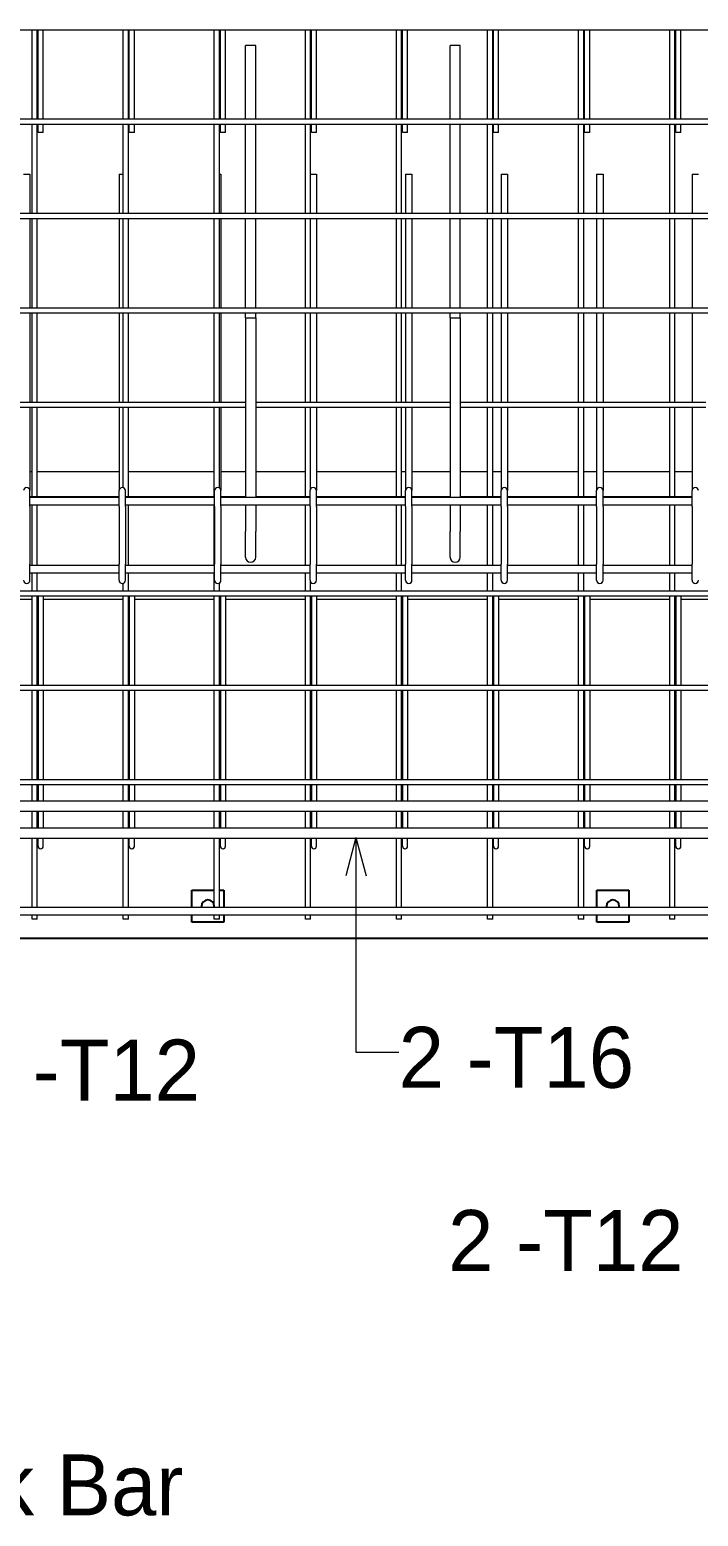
# Model space of a CAD drawing. Header units: millimetres. Extents: x -31655 to -5862, y 2843 to 78926.
# Drawn here: x -29046 to -28000, y 2946 to 5270 of the extents above; entities that cross this region are included whole.
import ezdxf

# ---------------------------------------------------------------- set-up
doc = ezdxf.new("R2010")
doc.units = ezdxf.units.MM
for name, color, linetype, lineweight in [('A-WALL', 113, 'Continuous', 25), ('S-BEAM', 12, 'Continuous', 18), ('S-RBAR', 171, 'Continuous', 18), ('S-RBAR-IDEN', 171, 'Continuous', 9)]:
    doc.layers.add(name, color=color, linetype=linetype, lineweight=lineweight)
doc.styles.add('Nirmala UI', font='Nirmala.ttf', dxfattribs={"height": 95.25})

# ---------------------------------------------------------------- blocks, each defined once
blk = doc.blocks.new('M_Rectangular Corbel - M_Rectangular Corbel-5472199-Elevation Front')
at = {"layer": 'S-BEAM'}
for p, q in [((-29045.4, 4579.7), (-29042, 4579.7)), ((-29034, 4579.7), (-28906, 4579.7)), ((-28891.5, 4579.7), (-28757.1, 4579.7)), ((-28746.6, 4579.7), (-28708.2, 4579.7)), ((-28692.2, 4579.7), (-28614.6, 4579.7)), ((-28597.3, 4579.7), (-28472.1, 4579.7)), ((-28464.1, 4579.7), (-28457.9, 4579.7)), ((-28447.9, 4579.7), (-28388.4, 4579.7)), ((-28372.4, 4579.7), (-28329.6, 4579.7)), ((-28321.6, 4579.7), (-28308.5, 4579.7)), ((-28298.5, 4579.7), (-28187.2, 4579.7)), ((-28179.2, 4579.7), (-28159.1, 4579.7)), ((-28149.1, 4579.7), (-28044.7, 4579.7)), ((-28036.7, 4579.7), (-28009.8, 4579.7)), ((-29042, 4379.7), (-29167, 4379.7)), ((-29032.6, 4379.7), (-29034, 4379.7)), ((-28899.5, 4379.7), (-29024.6, 4379.7)), ((-28890.1, 4379.7), (-28891.5, 4379.7)), ((-28757.1, 4379.7), (-28882.1, 4379.7)), ((-28747.6, 4379.7), (-28749.1, 4379.7)), ((-28614.6, 4379.7), (-28739.6, 4379.7)), ((-28605.2, 4379.7), (-28606.6, 4379.7)), ((-28472.1, 4379.7), (-28597.2, 4379.7)), ((-28462.7, 4379.7), (-28464.1, 4379.7)), ((-28329.6, 4379.7), (-28454.7, 4379.7)), ((-28320.3, 4379.7), (-28321.6, 4379.7)), ((-28187.2, 4379.7), (-28312.3, 4379.7)), ((-28177.8, 4379.7), (-28179.2, 4379.7)), ((-28044.7, 4379.7), (-28169.8, 4379.7)), ((-28035.3, 4379.7), (-28036.7, 4379.7)), ((-27902.2, 4379.7), (-28027.3, 4379.7))]:
    blk.add_line(p, q, dxfattribs=at)

msp = doc.modelspace()

# ---------------------------------------------------------------- linework, layer by layer
at = {"layer": 'A-WALL'}
for p, q in [((-28792.1, 3924.8), (-28757.1, 3924.8)), ((-28792.1, 3898.5), (-28792.1, 3924.8)), ((-28749.1, 3924.8), (-28742.1, 3924.8)), ((-28742.1, 3924.8), (-28742.1, 3898.5)), ((-28158.7, 3924.8), (-28108.7, 3924.8)), ((-28158.7, 3898.5), (-28158.7, 3924.8)), ((-28108.7, 3924.8), (-28108.7, 3898.5)), ((-28792.1, 3874.8), (-28792.1, 3886.5)), ((-28742.1, 3886.5), (-28742.1, 3874.8)), ((-28158.7, 3874.8), (-28158.7, 3886.5)), ((-28108.7, 3886.5), (-28108.7, 3874.8)), ((-28742.1, 3874.8), (-28792.1, 3874.8)), ((-28108.7, 3874.8), (-28158.7, 3874.8)), ((-29650.4, 3849.8), (-27250.4, 3849.8))]:
    msp.add_line(p, q, dxfattribs=at)
for centre, start, end in [((-28767.1, 3899.8), 0, 180), ((-28133.7, 3899.8), 0, 180), ((-28767.1, 3899.8), 180, 187.2444), ((-28767.1, 3899.8), 352.7556, 0), ((-28133.7, 3899.8), 180, 187.2444), ((-28133.7, 3899.8), 352.7556, 0)]:
    msp.add_arc(centre, 10, start, end, dxfattribs=at)
at = {"layer": 'S-RBAR'}
for p, q in [((-30096.1, 5270.4), (-26804.7, 5270.4)), ((-29042, 5130.9), (-29042, 5270.4)), ((-29034, 5130.9), (-29034, 5270.4)), ((-29032.6, 5130.9), (-29032.6, 5270.4)), ((-29024.6, 5130.9), (-29024.6, 5270.4)), ((-28899.5, 5130.9), (-28899.5, 5270.4)), ((-28891.5, 5130.9), (-28891.5, 5270.4)), ((-28890.1, 5130.9), (-28890.1, 5270.4)), ((-28882.1, 5130.9), (-28882.1, 5270.4)), ((-28757.1, 5130.9), (-28757.1, 5270.4)), ((-28749.1, 5130.9), (-28749.1, 5270.4)), ((-28747.6, 5130.9), (-28747.6, 5270.4)), ((-28739.6, 5130.9), (-28739.6, 5270.4)), ((-28614.6, 5130.9), (-28614.6, 5270.4)), ((-28606.6, 5130.9), (-28606.6, 5270.4)), ((-28605.2, 5130.9), (-28605.2, 5270.4)), ((-28597.2, 5130.9), (-28597.2, 5270.4)), ((-28472.1, 5130.9), (-28472.1, 5270.4)), ((-28464.1, 5130.9), (-28464.1, 5270.4)), ((-28462.7, 5130.9), (-28462.7, 5270.4)), ((-28454.7, 5130.9), (-28454.7, 5270.4)), ((-28329.6, 5130.9), (-28329.6, 5270.4)), ((-28321.6, 5130.9), (-28321.6, 5270.4)), ((-28320.3, 5130.9), (-28320.3, 5270.4)), ((-28312.3, 5130.9), (-28312.3, 5270.4)), ((-28187.2, 5130.9), (-28187.2, 5270.4)), ((-28179.2, 5130.9), (-28179.2, 5270.4)), ((-28177.8, 5130.9), (-28177.8, 5270.4)), ((-28169.8, 5130.9), (-28169.8, 5270.4)), ((-28044.7, 5130.9), (-28044.7, 5270.4)), ((-28036.7, 5130.9), (-28036.7, 5270.4)), ((-28035.3, 5130.9), (-28035.3, 5270.4)), ((-28027.3, 5130.9), (-28027.3, 5270.4)), ((-28692.2, 5245.7), (-28708.2, 5245.7)), ((-28708.2, 5130.9), (-28708.2, 5245.7)), ((-28692.2, 5130.9), (-28692.2, 5245.7)), ((-28372.4, 5245.7), (-28388.4, 5245.7)), ((-28388.4, 5130.9), (-28388.4, 5245.7)), ((-28372.4, 5130.9), (-28372.4, 5245.7)), ((-30396.4, 5130.9), (-26504.4, 5130.9)), ((-30396.4, 5122.9), (-26504.4, 5122.9)), ((-29042, 4983.3), (-29042, 5122.9)), ((-29034, 4983.3), (-29034, 5122.9)), ((-29032.6, 5109.7), (-29032.6, 5122.9)), ((-29024.6, 5109.7), (-29024.6, 5122.9)), ((-28899.5, 4983.3), (-28899.5, 5122.9)), ((-28891.5, 4983.3), (-28891.5, 5122.9)), ((-28890.1, 5109.7), (-28890.1, 5122.9)), ((-28882.1, 5109.7), (-28882.1, 5122.9)), ((-28757.1, 4983.3), (-28757.1, 5122.9)), ((-28749.1, 4983.3), (-28749.1, 5122.9)), ((-28747.6, 5109.7), (-28747.6, 5122.9)), ((-28739.6, 5109.7), (-28739.6, 5122.9)), ((-28708.2, 4983.3), (-28708.2, 5122.9)), ((-28692.2, 4983.3), (-28692.2, 5122.9)), ((-28614.6, 4983.3), (-28614.6, 5122.9)), ((-28606.6, 4983.3), (-28606.6, 5122.9)), ((-28605.2, 5109.7), (-28605.2, 5122.9)), ((-28597.2, 5109.7), (-28597.2, 5122.9)), ((-28472.1, 4983.3), (-28472.1, 5122.9)), ((-28464.1, 4983.3), (-28464.1, 5122.9)), ((-28462.7, 5109.7), (-28462.7, 5122.9)), ((-28454.7, 5109.7), (-28454.7, 5122.9)), ((-28388.4, 4983.3), (-28388.4, 5122.9)), ((-28372.4, 4983.3), (-28372.4, 5122.9)), ((-28329.6, 4983.3), (-28329.6, 5122.9)), ((-28321.6, 4983.3), (-28321.6, 5122.9)), ((-28320.3, 5109.7), (-28320.3, 5122.9)), ((-28312.3, 5109.7), (-28312.3, 5122.9)), ((-28187.2, 4983.3), (-28187.2, 5122.9)), ((-28179.2, 4983.3), (-28179.2, 5122.9)), ((-28177.8, 5109.7), (-28177.8, 5122.9)), ((-28169.8, 5109.7), (-28169.8, 5122.9)), ((-28044.7, 4983.3), (-28044.7, 5122.9)), ((-28036.7, 4983.3), (-28036.7, 5122.9)), ((-28035.3, 5109.7), (-28035.3, 5122.9)), ((-28027.3, 5109.7), (-28027.3, 5122.9)), ((-29024.6, 5109.7), (-29032.6, 5109.7)), ((-28882.1, 5109.7), (-28890.1, 5109.7)), ((-28739.6, 5109.7), (-28747.6, 5109.7)), ((-28597.2, 5109.7), (-28605.2, 5109.7)), ((-28454.7, 5109.7), (-28462.7, 5109.7)), ((-28312.3, 5109.7), (-28320.3, 5109.7)), ((-28169.8, 5109.7), (-28177.8, 5109.7)), ((-28027.3, 5109.7), (-28035.3, 5109.7)), ((-29055.4, 5044.7), (-29045.4, 5044.7)), ((-29045.4, 5044.7), (-29045.4, 4983.3)), ((-28906, 5044.7), (-28906, 4983.3)), ((-28906, 5044.7), (-28899.5, 5044.7)), ((-28749.1, 5044.7), (-28746.6, 5044.7)), ((-28746.6, 5044.7), (-28746.6, 4983.3)), ((-28606.6, 5044.7), (-28597.3, 5044.7)), ((-28597.3, 5044.7), (-28597.3, 4983.3)), ((-28457.9, 5044.7), (-28457.9, 4983.3)), ((-28457.9, 5044.7), (-28447.9, 5044.7)), ((-28447.9, 5044.7), (-28447.9, 4983.3)), ((-28308.5, 5044.7), (-28308.5, 4983.3)), ((-28308.5, 5044.7), (-28298.5, 5044.7)), ((-28298.5, 5044.7), (-28298.5, 4983.3)), ((-28159.1, 5044.7), (-28159.1, 4983.3)), ((-28159.1, 5044.7), (-28149.1, 5044.7)), ((-28149.1, 5044.7), (-28149.1, 4983.3)), ((-28009.8, 5044.7), (-28009.8, 4983.3)), ((-28009.8, 5044.7), (-27999.8, 5044.7)), ((-30396.4, 4983.3), (-26504.4, 4983.3)), ((-30096.1, 4975.3), (-26804.7, 4975.3)), ((-29045.4, 4975.3), (-29045.4, 4835.8)), ((-29042, 4835.8), (-29042, 4975.3)), ((-29034, 4835.8), (-29034, 4975.3)), ((-28906, 4975.3), (-28906, 4835.8)), ((-28899.5, 4835.8), (-28899.5, 4975.3)), ((-28891.5, 4835.8), (-28891.5, 4975.3)), ((-28757.1, 4835.8), (-28757.1, 4975.3)), ((-28749.1, 4835.8), (-28749.1, 4975.3)), ((-28746.6, 4975.3), (-28746.6, 4835.8)), ((-28708.2, 4835.8), (-28708.2, 4975.3)), ((-28692.2, 4835.8), (-28692.2, 4975.3)), ((-28614.6, 4835.8), (-28614.6, 4975.3)), ((-28606.6, 4835.8), (-28606.6, 4975.3)), ((-28597.3, 4975.3), (-28597.3, 4835.8)), ((-28472.1, 4835.8), (-28472.1, 4975.3)), ((-28464.1, 4835.8), (-28464.1, 4975.3)), ((-28457.9, 4975.3), (-28457.9, 4835.8)), ((-28447.9, 4975.3), (-28447.9, 4835.8)), ((-28388.4, 4835.8), (-28388.4, 4975.3)), ((-28372.4, 4835.8), (-28372.4, 4975.3)), ((-28329.6, 4835.8), (-28329.6, 4975.3)), ((-28321.6, 4835.8), (-28321.6, 4975.3)), ((-28308.5, 4975.3), (-28308.5, 4835.8)), ((-28298.5, 4975.3), (-28298.5, 4835.8)), ((-28187.2, 4835.8), (-28187.2, 4975.3)), ((-28179.2, 4835.8), (-28179.2, 4975.3)), ((-28159.1, 4975.3), (-28159.1, 4835.8)), ((-28149.1, 4975.3), (-28149.1, 4835.8)), ((-28044.7, 4835.8), (-28044.7, 4975.3)), ((-28036.7, 4835.8), (-28036.7, 4975.3)), ((-28009.8, 4975.3), (-28009.8, 4835.8)), ((-30396.4, 4835.8), (-26504.4, 4835.8)), ((-30396.4, 4827.8), (-26504.4, 4827.8)), ((-29045.4, 4827.8), (-29045.4, 4688.3)), ((-29042, 4688.3), (-29042, 4827.8)), ((-29034, 4688.3), (-29034, 4827.8)), ((-28906, 4827.8), (-28906, 4688.3)), ((-28899.5, 4688.3), (-28899.5, 4827.8)), ((-28891.5, 4688.3), (-28891.5, 4827.8)), ((-28757.1, 4688.3), (-28757.1, 4827.8)), ((-28749.1, 4688.3), (-28749.1, 4827.8)), ((-28746.6, 4827.8), (-28746.6, 4688.3)), ((-28708.2, 4819.7), (-28708.2, 4827.8)), ((-28708.2, 4819.7), (-28708.2, 4539.6)), ((-28708.2, 4819.7), (-28692.2, 4819.7)), ((-28692.2, 4819.7), (-28692.2, 4827.8)), ((-28692.2, 4819.7), (-28692.2, 4539.6)), ((-28614.6, 4688.3), (-28614.6, 4827.8)), ((-28606.6, 4688.3), (-28606.6, 4827.8)), ((-28597.3, 4827.8), (-28597.3, 4688.3)), ((-28472.1, 4688.3), (-28472.1, 4827.8)), ((-28464.1, 4688.3), (-28464.1, 4827.8)), ((-28457.9, 4827.8), (-28457.9, 4688.3)), ((-28447.9, 4827.8), (-28447.9, 4688.3)), ((-28388.4, 4819.7), (-28388.4, 4827.8)), ((-28388.4, 4819.7), (-28388.4, 4539.6)), ((-28388.4, 4819.7), (-28372.4, 4819.7)), ((-28372.4, 4819.7), (-28372.4, 4827.8)), ((-28372.4, 4819.7), (-28372.4, 4539.6)), ((-28329.6, 4688.3), (-28329.6, 4827.8)), ((-28321.6, 4688.3), (-28321.6, 4827.8)), ((-28308.5, 4827.8), (-28308.5, 4688.3)), ((-28298.5, 4827.8), (-28298.5, 4688.3)), ((-28187.2, 4688.3), (-28187.2, 4827.8)), ((-28179.2, 4688.3), (-28179.2, 4827.8)), ((-28159.1, 4827.8), (-28159.1, 4688.3)), ((-28149.1, 4827.8), (-28149.1, 4688.3)), ((-28044.7, 4688.3), (-28044.7, 4827.8)), ((-28036.7, 4688.3), (-28036.7, 4827.8)), ((-28009.8, 4827.8), (-28009.8, 4688.3)), ((-29165.6, 4688.3), (-28708.2, 4688.3)), ((-29165.6, 4680.3), (-28708.2, 4680.3)), ((-29045.4, 4680.3), (-29045.4, 4574.7)), ((-29042, 4540.8), (-29042, 4680.3)), ((-29034, 4540.8), (-29034, 4680.3)), ((-28906, 4680.3), (-28906, 4574.7)), ((-28899.5, 4554.3), (-28899.5, 4680.3)), ((-28891.5, 4540.8), (-28891.5, 4680.3)), ((-28757.1, 4540.8), (-28757.1, 4680.3)), ((-28749.1, 4554), (-28749.1, 4680.3)), ((-28746.6, 4680.3), (-28746.6, 4574.7)), ((-28692.2, 4688.3), (-28388.4, 4688.3)), ((-28692.2, 4680.3), (-28388.4, 4680.3)), ((-28614.6, 4540.8), (-28614.6, 4680.3)), ((-28606.6, 4552.2), (-28606.6, 4680.3)), ((-28597.3, 4680.3), (-28597.3, 4574.7)), ((-28472.1, 4540.8), (-28472.1, 4680.3)), ((-28464.1, 4540.8), (-28464.1, 4680.3)), ((-28457.9, 4680.3), (-28457.9, 4574.7)), ((-28447.9, 4680.3), (-28447.9, 4574.7)), ((-28372.4, 4688.3), (-27988.4, 4688.3)), ((-28372.4, 4680.3), (-27988.4, 4680.3)), ((-28329.6, 4540.8), (-28329.6, 4680.3)), ((-28321.6, 4540.8), (-28321.6, 4680.3)), ((-28308.5, 4680.3), (-28308.5, 4574.7)), ((-28298.5, 4680.3), (-28298.5, 4574.7)), ((-28187.2, 4540.8), (-28187.2, 4680.3)), ((-28179.2, 4540.8), (-28179.2, 4680.3)), ((-28159.1, 4680.3), (-28159.1, 4574.7)), ((-28149.1, 4680.3), (-28149.1, 4574.7)), ((-28044.7, 4540.8), (-28044.7, 4680.3)), ((-28036.7, 4540.8), (-28036.7, 4680.3)), ((-28009.8, 4680.3), (-28009.8, 4574.7)), ((-29045.4, 4574.7), (-29045.4, 4549.7)), ((-28906, 4574.7), (-28906, 4549.7)), ((-28746.6, 4574.7), (-28746.6, 4549.7)), ((-28597.3, 4574.7), (-28597.3, 4549.7)), ((-28457.9, 4574.7), (-28457.9, 4549.7)), ((-28447.9, 4574.7), (-28447.9, 4549.7)), ((-28308.5, 4574.7), (-28308.5, 4549.7)), ((-28298.5, 4574.7), (-28298.5, 4549.7)), ((-28159.1, 4574.7), (-28159.1, 4549.7)), ((-28149.1, 4574.7), (-28149.1, 4549.7)), ((-28009.8, 4574.7), (-28009.8, 4549.7)), ((-29045.4, 4524.7), (-29045.4, 4549.7)), ((-29045.4, 4540.8), (-28906, 4540.8)), ((-29045.4, 4539.6), (-28906, 4539.6)), ((-28906, 4524.7), (-28906, 4549.7)), ((-28896, 4524.7), (-28896, 4549.7)), ((-28896, 4540.8), (-28756.6, 4540.8)), ((-28896, 4539.6), (-28756.6, 4539.6)), ((-28756.6, 4524.7), (-28756.6, 4549.7)), ((-28746.6, 4524.7), (-28746.6, 4549.7)), ((-28746.6, 4540.8), (-28708.2, 4540.8)), ((-28746.6, 4539.6), (-28607.3, 4539.6)), ((-28692.2, 4540.8), (-28607.3, 4540.8)), ((-28607.3, 4524.7), (-28607.3, 4549.7)), ((-28606.6, 4549.7), (-28606.6, 4551)), ((-28597.3, 4524.7), (-28597.3, 4549.7)), ((-28597.3, 4540.8), (-28457.9, 4540.8)), ((-28597.3, 4539.6), (-28457.9, 4539.6)), ((-28457.9, 4524.7), (-28457.9, 4549.7)), ((-28447.9, 4524.7), (-28447.9, 4549.7)), ((-28447.9, 4540.8), (-28388.4, 4540.8)), ((-28447.9, 4539.6), (-28308.5, 4539.6)), ((-28372.4, 4540.8), (-28308.5, 4540.8)), ((-28308.5, 4524.7), (-28308.5, 4549.7)), ((-28298.5, 4524.7), (-28298.5, 4549.7)), ((-28298.5, 4540.8), (-28159.1, 4540.8)), ((-28298.5, 4539.6), (-28159.1, 4539.6)), ((-28159.1, 4524.7), (-28159.1, 4549.7)), ((-28149.1, 4524.7), (-28149.1, 4549.7)), ((-28149.1, 4540.8), (-28009.8, 4540.8)), ((-28149.1, 4539.6), (-28009.8, 4539.6)), ((-28009.8, 4524.7), (-28009.8, 4549.7)), ((-29045.4, 4527.6), (-28906, 4527.6)), ((-29045.4, 4524.7), (-29045.4, 4434.7)), ((-29042, 4433.1), (-29042, 4527.6)), ((-29034, 4433.1), (-29034, 4527.6)), ((-28906, 4524.7), (-28906, 4434.7)), ((-28896, 4527.6), (-28756.6, 4527.6)), ((-28896, 4524.7), (-28896, 4434.7)), ((-28891.5, 4433.1), (-28891.5, 4527.6)), ((-28757.1, 4433.1), (-28757.1, 4527.6)), ((-28756.6, 4524.7), (-28756.6, 4434.7)), ((-28746.6, 4527.6), (-28607.3, 4527.6)), ((-28746.6, 4524.7), (-28746.6, 4434.7)), ((-28708.2, 4527.6), (-28708.2, 4485.7)), ((-28692.2, 4527.6), (-28692.2, 4485.7)), ((-28614.6, 4433.1), (-28614.6, 4527.6)), ((-28607.3, 4524.7), (-28607.3, 4434.7)), ((-28597.3, 4527.6), (-28457.9, 4527.6)), ((-28597.3, 4524.7), (-28597.3, 4434.7)), ((-28472.1, 4433.1), (-28472.1, 4527.6)), ((-28464.1, 4433.1), (-28464.1, 4527.6)), ((-28457.9, 4524.7), (-28457.9, 4434.7)), ((-28447.9, 4527.6), (-28308.5, 4527.6)), ((-28447.9, 4524.7), (-28447.9, 4434.7)), ((-28388.4, 4527.6), (-28388.4, 4485.7)), ((-28372.4, 4527.6), (-28372.4, 4485.7)), ((-28329.6, 4433.1), (-28329.6, 4527.6)), ((-28321.6, 4433.1), (-28321.6, 4527.6)), ((-28308.5, 4524.7), (-28308.5, 4434.7)), ((-28298.5, 4527.6), (-28159.1, 4527.6)), ((-28298.5, 4524.7), (-28298.5, 4434.7)), ((-28187.2, 4433.1), (-28187.2, 4527.6)), ((-28179.2, 4433.1), (-28179.2, 4527.6)), ((-28159.1, 4524.7), (-28159.1, 4434.7)), ((-28149.1, 4527.6), (-28009.8, 4527.6)), ((-28149.1, 4524.7), (-28149.1, 4434.7)), ((-28044.7, 4433.1), (-28044.7, 4527.6)), ((-28036.7, 4433.1), (-28036.7, 4527.6)), ((-28009.8, 4524.7), (-28009.8, 4434.7)), ((-28708.2, 4445.7), (-28708.2, 4485.7)), ((-28692.2, 4445.7), (-28692.2, 4485.7)), ((-28388.4, 4445.7), (-28388.4, 4485.7)), ((-28372.4, 4445.7), (-28372.4, 4485.7)), ((-29045.4, 4409.7), (-29045.4, 4434.7)), ((-29045.4, 4433.1), (-28906, 4433.1)), ((-29045.4, 4421.1), (-28906, 4421.1)), ((-29042, 4393.3), (-29042, 4421.1)), ((-29034, 4393.3), (-29034, 4421.1)), ((-28906, 4409.7), (-28906, 4434.7)), ((-28896, 4409.7), (-28896, 4434.7)), ((-28896, 4433.1), (-28756.6, 4433.1)), ((-28896, 4421.1), (-28756.6, 4421.1)), ((-28891.5, 4393.3), (-28891.5, 4421.1)), ((-28757.1, 4393.3), (-28757.1, 4421.1)), ((-28756.6, 4409.7), (-28756.6, 4434.7)), ((-28746.6, 4409.7), (-28746.6, 4434.7)), ((-28746.6, 4433.1), (-28607.3, 4433.1)), ((-28746.6, 4421.1), (-28607.3, 4421.1)), ((-28614.6, 4393.3), (-28614.6, 4421.1)), ((-28607.3, 4409.7), (-28607.3, 4434.7)), ((-28597.3, 4409.7), (-28597.3, 4434.7)), ((-28597.3, 4433.1), (-28457.9, 4433.1)), ((-28597.3, 4421.1), (-28457.9, 4421.1)), ((-28472.1, 4393.3), (-28472.1, 4421.1)), ((-28464.1, 4393.3), (-28464.1, 4421.1)), ((-28457.9, 4409.7), (-28457.9, 4434.7)), ((-28447.9, 4409.7), (-28447.9, 4434.7)), ((-28447.9, 4433.1), (-28308.5, 4433.1)), ((-28447.9, 4421.1), (-28308.5, 4421.1)), ((-28329.6, 4393.3), (-28329.6, 4421.1)), ((-28321.6, 4393.3), (-28321.6, 4421.1)), ((-28308.5, 4409.7), (-28308.5, 4434.7)), ((-28298.5, 4409.7), (-28298.5, 4434.7)), ((-28298.5, 4433.1), (-28159.1, 4433.1)), ((-28298.5, 4421.1), (-28159.1, 4421.1)), ((-28187.2, 4393.3), (-28187.2, 4421.1)), ((-28179.2, 4393.3), (-28179.2, 4421.1)), ((-28159.1, 4409.7), (-28159.1, 4434.7)), ((-28149.1, 4409.7), (-28149.1, 4434.7)), ((-28149.1, 4433.1), (-28009.8, 4433.1)), ((-28149.1, 4421.1), (-28009.8, 4421.1)), ((-28044.7, 4393.3), (-28044.7, 4421.1)), ((-28036.7, 4393.3), (-28036.7, 4421.1)), ((-28009.8, 4409.7), (-28009.8, 4434.7)), ((-30396.4, 4393.3), (-26504.4, 4393.3)), ((-28899.5, 4393.3), (-28899.5, 4405.2)), ((-28749.1, 4393.3), (-28749.1, 4405.5)), ((-28606.6, 4408.5), (-28606.6, 4409.7)), ((-28606.6, 4393.3), (-28606.6, 4407.2)), ((-30096.1, 4385.3), (-26804.7, 4385.3)), ((-29042, 4245.8), (-29042, 4385.3)), ((-29034, 4245.8), (-29034, 4385.3)), ((-29032.6, 4385.3), (-29032.6, 4245.8)), ((-29024.6, 4385.3), (-29024.6, 4245.8)), ((-28899.5, 4245.8), (-28899.5, 4385.3)), ((-28891.5, 4245.8), (-28891.5, 4385.3)), ((-28890.1, 4385.3), (-28890.1, 4245.8)), ((-28882.1, 4385.3), (-28882.1, 4245.8)), ((-28757.1, 4245.8), (-28757.1, 4385.3)), ((-28749.1, 4245.8), (-28749.1, 4385.3)), ((-28747.6, 4385.3), (-28747.6, 4245.8)), ((-28739.6, 4385.3), (-28739.6, 4245.8)), ((-28614.6, 4245.8), (-28614.6, 4385.3)), ((-28606.6, 4245.8), (-28606.6, 4385.3)), ((-28605.2, 4385.3), (-28605.2, 4245.8)), ((-28597.2, 4385.3), (-28597.2, 4245.8)), ((-28472.1, 4245.8), (-28472.1, 4385.3)), ((-28464.1, 4245.8), (-28464.1, 4385.3)), ((-28462.7, 4385.3), (-28462.7, 4245.8)), ((-28454.7, 4385.3), (-28454.7, 4245.8)), ((-28329.6, 4245.8), (-28329.6, 4385.3)), ((-28321.6, 4245.8), (-28321.6, 4385.3)), ((-28320.3, 4385.3), (-28320.3, 4245.8)), ((-28312.3, 4385.3), (-28312.3, 4245.8)), ((-28187.2, 4245.8), (-28187.2, 4385.3)), ((-28179.2, 4245.8), (-28179.2, 4385.3)), ((-28177.8, 4385.3), (-28177.8, 4245.8)), ((-28169.8, 4385.3), (-28169.8, 4245.8)), ((-28044.7, 4245.8), (-28044.7, 4385.3)), ((-28036.7, 4245.8), (-28036.7, 4385.3)), ((-28035.3, 4385.3), (-28035.3, 4245.8)), ((-28027.3, 4385.3), (-28027.3, 4245.8)), ((-30396.4, 4245.8), (-26504.4, 4245.8)), ((-30396.4, 4237.8), (-26504.4, 4237.8)), ((-29042, 4098.3), (-29042, 4237.8)), ((-29034, 4098.3), (-29034, 4237.8)), ((-29032.6, 4237.8), (-29032.6, 4098.3)), ((-29024.6, 4237.8), (-29024.6, 4098.3)), ((-28899.5, 4098.3), (-28899.5, 4237.8)), ((-28891.5, 4098.3), (-28891.5, 4237.8)), ((-28890.1, 4237.8), (-28890.1, 4098.3)), ((-28882.1, 4237.8), (-28882.1, 4098.3)), ((-28757.1, 4098.3), (-28757.1, 4237.8)), ((-28749.1, 4098.3), (-28749.1, 4237.8)), ((-28747.6, 4237.8), (-28747.6, 4098.3)), ((-28739.6, 4237.8), (-28739.6, 4098.3)), ((-28614.6, 4098.3), (-28614.6, 4237.8)), ((-28606.6, 4098.3), (-28606.6, 4237.8)), ((-28605.2, 4237.8), (-28605.2, 4098.3)), ((-28597.2, 4237.8), (-28597.2, 4098.3)), ((-28472.1, 4098.3), (-28472.1, 4237.8)), ((-28464.1, 4098.3), (-28464.1, 4237.8)), ((-28462.7, 4237.8), (-28462.7, 4098.3)), ((-28454.7, 4237.8), (-28454.7, 4098.3)), ((-28329.6, 4098.3), (-28329.6, 4237.8)), ((-28321.6, 4098.3), (-28321.6, 4237.8)), ((-28320.3, 4237.8), (-28320.3, 4098.3)), ((-28312.3, 4237.8), (-28312.3, 4098.3)), ((-28187.2, 4098.3), (-28187.2, 4237.8)), ((-28179.2, 4098.3), (-28179.2, 4237.8)), ((-28177.8, 4237.8), (-28177.8, 4098.3)), ((-28169.8, 4237.8), (-28169.8, 4098.3)), ((-28044.7, 4098.3), (-28044.7, 4237.8)), ((-28036.7, 4098.3), (-28036.7, 4237.8)), ((-28035.3, 4237.8), (-28035.3, 4098.3)), ((-28027.3, 4237.8), (-28027.3, 4098.3)), ((-30396.4, 4098.3), (-26504.4, 4098.3)), ((-30096.1, 4090.3), (-26804.7, 4090.3)), ((-29042, 4064.1), (-29042, 4090.3)), ((-29034, 4064.1), (-29034, 4090.3)), ((-29032.6, 4090.3), (-29032.6, 4064.1)), ((-29024.6, 4090.3), (-29024.6, 4064.1)), ((-28899.5, 4064.1), (-28899.5, 4090.3)), ((-28891.5, 4064.1), (-28891.5, 4090.3)), ((-28890.1, 4090.3), (-28890.1, 4064.1)), ((-28882.1, 4090.3), (-28882.1, 4064.1)), ((-28757.1, 4064.1), (-28757.1, 4090.3)), ((-28749.1, 4064.1), (-28749.1, 4090.3)), ((-28747.6, 4090.3), (-28747.6, 4064.1)), ((-28739.6, 4090.3), (-28739.6, 4064.1)), ((-28614.6, 4064.1), (-28614.6, 4090.3)), ((-28606.6, 4064.1), (-28606.6, 4090.3)), ((-28605.2, 4090.3), (-28605.2, 4064.1)), ((-28597.2, 4090.3), (-28597.2, 4064.1)), ((-28472.1, 4064.1), (-28472.1, 4090.3)), ((-28464.1, 4064.1), (-28464.1, 4090.3)), ((-28462.7, 4090.3), (-28462.7, 4064.1)), ((-28454.7, 4090.3), (-28454.7, 4064.1)), ((-28329.6, 4064.1), (-28329.6, 4090.3)), ((-28321.6, 4064.1), (-28321.6, 4090.3)), ((-28320.3, 4090.3), (-28320.3, 4064.1)), ((-28312.3, 4090.3), (-28312.3, 4064.1)), ((-28187.2, 4064.1), (-28187.2, 4090.3)), ((-28179.2, 4064.1), (-28179.2, 4090.3)), ((-28177.8, 4090.3), (-28177.8, 4064.1)), ((-28169.8, 4090.3), (-28169.8, 4064.1)), ((-28044.7, 4064.1), (-28044.7, 4090.3)), ((-28036.7, 4064.1), (-28036.7, 4090.3)), ((-28035.3, 4090.3), (-28035.3, 4064.1)), ((-28027.3, 4090.3), (-28027.3, 4064.1)), ((-26480.4, 4064.1), (-30420.4, 4064.1)), ((-26480.4, 4048.1), (-30420.4, 4048.1)), ((-29042, 4021.8), (-29042, 4048.1)), ((-29034, 4021.8), (-29034, 4048.1)), ((-29032.6, 4048.1), (-29032.6, 4021.8)), ((-29024.6, 4048.1), (-29024.6, 4021.8)), ((-28899.5, 4021.8), (-28899.5, 4048.1)), ((-28891.5, 4021.8), (-28891.5, 4048.1)), ((-28890.1, 4048.1), (-28890.1, 4021.8)), ((-28882.1, 4048.1), (-28882.1, 4021.8)), ((-28757.1, 4021.8), (-28757.1, 4048.1)), ((-28749.1, 4021.8), (-28749.1, 4048.1)), ((-28747.6, 4048.1), (-28747.6, 4021.8)), ((-28739.6, 4048.1), (-28739.6, 4021.8)), ((-28614.6, 4021.8), (-28614.6, 4048.1)), ((-28606.6, 4021.8), (-28606.6, 4048.1)), ((-28605.2, 4048.1), (-28605.2, 4021.8)), ((-28597.2, 4048.1), (-28597.2, 4021.8)), ((-28472.1, 4021.8), (-28472.1, 4048.1)), ((-28464.1, 4021.8), (-28464.1, 4048.1)), ((-28462.7, 4048.1), (-28462.7, 4021.8)), ((-28454.7, 4048.1), (-28454.7, 4021.8)), ((-28329.6, 4021.8), (-28329.6, 4048.1)), ((-28321.6, 4021.8), (-28321.6, 4048.1)), ((-28320.3, 4048.1), (-28320.3, 4021.8)), ((-28312.3, 4048.1), (-28312.3, 4021.8)), ((-28187.2, 4021.8), (-28187.2, 4048.1)), ((-28179.2, 4021.8), (-28179.2, 4048.1)), ((-28177.8, 4048.1), (-28177.8, 4021.8)), ((-28169.8, 4048.1), (-28169.8, 4021.8)), ((-28044.7, 4021.8), (-28044.7, 4048.1)), ((-28036.7, 4021.8), (-28036.7, 4048.1)), ((-28035.3, 4048.1), (-28035.3, 4021.8)), ((-28027.3, 4048.1), (-28027.3, 4021.8)), ((-26536.4, 4021.8), (-30364.4, 4021.8)), ((-26536.4, 4005.8), (-30364.4, 4005.8)), ((-29042, 3898.5), (-29042, 4005.8)), ((-29034, 3898.5), (-29034, 4005.8)), ((-29032.6, 3993.7), (-29032.6, 4005.2)), ((-29024.6, 3993.7), (-29024.6, 4005.2)), ((-28899.5, 3898.5), (-28899.5, 4005.8)), ((-28891.5, 3898.5), (-28891.5, 4005.8)), ((-28890.1, 3993.7), (-28890.1, 4005.2)), ((-28882.1, 3993.7), (-28882.1, 4005.2)), ((-28757.1, 3898.5), (-28757.1, 4005.8)), ((-28749.1, 3898.5), (-28749.1, 4005.8)), ((-28747.6, 3993.7), (-28747.6, 4005.2)), ((-28739.6, 3993.7), (-28739.6, 4005.2)), ((-28614.6, 3898.5), (-28614.6, 4005.8)), ((-28606.6, 3898.5), (-28606.6, 4005.8)), ((-28605.2, 3993.7), (-28605.2, 4005.2)), ((-28597.2, 3993.7), (-28597.2, 4005.2)), ((-28472.1, 3898.5), (-28472.1, 4005.8)), ((-28464.1, 3898.5), (-28464.1, 4005.8)), ((-28462.7, 3993.7), (-28462.7, 4005.2)), ((-28454.7, 3993.7), (-28454.7, 4005.2)), ((-28329.6, 3898.5), (-28329.6, 4005.8)), ((-28321.6, 3898.5), (-28321.6, 4005.8)), ((-28320.3, 3993.7), (-28320.3, 4005.2)), ((-28312.3, 3993.7), (-28312.3, 4005.2)), ((-28187.2, 3898.5), (-28187.2, 4005.8)), ((-28179.2, 3898.5), (-28179.2, 4005.8)), ((-28177.8, 3993.7), (-28177.8, 4005.2)), ((-28169.8, 3993.7), (-28169.8, 4005.2)), ((-28044.7, 3898.5), (-28044.7, 4005.8)), ((-28036.7, 3898.5), (-28036.7, 4005.8)), ((-28035.3, 3993.7), (-28035.3, 4005.2)), ((-28027.3, 3993.7), (-28027.3, 4005.2)), ((-30420.4, 3898.5), (-26480.4, 3898.5)), ((-30420.4, 3886.5), (-26480.4, 3886.5)), ((-29042, 3879.8), (-29042, 3886.5)), ((-29034, 3879.8), (-29034, 3886.5)), ((-28899.5, 3879.8), (-28899.5, 3886.5)), ((-28891.5, 3879.8), (-28891.5, 3886.5)), ((-28757.1, 3879.8), (-28757.1, 3886.5)), ((-28749.1, 3879.8), (-28749.1, 3886.5)), ((-28614.6, 3879.8), (-28614.6, 3886.5)), ((-28606.6, 3879.8), (-28606.6, 3886.5)), ((-28472.1, 3879.8), (-28472.1, 3886.5)), ((-28464.1, 3879.8), (-28464.1, 3886.5)), ((-28329.6, 3879.8), (-28329.6, 3886.5)), ((-28321.6, 3879.8), (-28321.6, 3886.5)), ((-28187.2, 3879.8), (-28187.2, 3886.5)), ((-28179.2, 3879.8), (-28179.2, 3886.5)), ((-28044.7, 3879.8), (-28044.7, 3886.5)), ((-28036.7, 3879.8), (-28036.7, 3886.5)), ((-29034, 3879.8), (-29042, 3879.8)), ((-28891.5, 3879.8), (-28899.5, 3879.8)), ((-28749.1, 3879.8), (-28757.1, 3879.8)), ((-28606.6, 3879.8), (-28614.6, 3879.8)), ((-28464.1, 3879.8), (-28472.1, 3879.8)), ((-28321.6, 3879.8), (-28329.6, 3879.8)), ((-28179.2, 3879.8), (-28187.2, 3879.8)), ((-28036.7, 3879.8), (-28044.7, 3879.8))]:
    msp.add_line(p, q, dxfattribs=at)
for centre, radius, start, end in [((-29050.4, 4549.7), 5, 360, 180), ((-28901, 4549.7), 5, 360, 180), ((-28751.6, 4549.7), 5, 360, 180), ((-28602.3, 4549.7), 5, 360, 180), ((-28452.9, 4549.7), 5, 360, 180), ((-28303.5, 4549.7), 5, 360, 180), ((-28154.1, 4549.7), 5, 360, 180), ((-28004.8, 4549.7), 5, 360, 180), ((-28700.2, 4445.7), 8, 180, 0), ((-28700.2, 4445.7), 8, 180, 195), ((-28380.4, 4445.7), 8, 180, 0), ((-28380.4, 4445.7), 8, 180, 195), ((-29050.4, 4409.7), 5, 180, 0), ((-28901, 4409.7), 5, 180, 0), ((-28901, 4409.7), 5, 180, 195), ((-28901, 4409.7), 5, 210, 240), ((-28751.6, 4409.7), 5, 180, 0), ((-28751.6, 4409.7), 5, 301.057, 330), ((-28602.3, 4409.7), 5, 180, 0), ((-28602.3, 4409.7), 5, 210.053, 240), ((-28602.3, 4409.7), 5, 300, 330), ((-28452.9, 4409.7), 5, 180, 0), ((-28452.9, 4409.7), 5, 180, 195), ((-28452.9, 4409.7), 5, 210, 240), ((-28452.9, 4409.7), 5, 300, 330), ((-28303.5, 4409.7), 5, 180, 0), ((-28303.5, 4409.7), 5, 180, 195), ((-28303.5, 4409.7), 5, 210, 240), ((-28303.5, 4409.7), 5, 300, 330), ((-28154.1, 4409.7), 5, 180, 0), ((-28154.1, 4409.7), 5, 180, 195), ((-28154.1, 4409.7), 5, 210, 240), ((-28154.1, 4409.7), 5, 300, 330), ((-28004.8, 4409.7), 5, 180, 0), ((-28004.8, 4409.7), 5, 180, 195), ((-28004.8, 4409.7), 5, 210, 240), ((-28004.8, 4409.7), 5, 300, 330), ((-29028.6, 3993.7), 4, 180, 360), ((-29028.6, 3993.7), 4, 180, 195), ((-29028.6, 3993.7), 4, 210, 255), ((-29028.6, 3993.7), 4, 285, 330), ((-28886.1, 3993.7), 4, 180, 360), ((-28886.1, 3993.7), 4, 180, 195), ((-28886.1, 3993.7), 4, 210, 255), ((-28886.1, 3993.7), 4, 285, 330), ((-28743.6, 3993.7), 4, 180, 360), ((-28743.6, 3993.7), 4, 180, 195), ((-28743.6, 3993.7), 4, 210, 255), ((-28743.6, 3993.7), 4, 285, 330), ((-28601.2, 3993.7), 4, 180, 360), ((-28601.2, 3993.7), 4, 180, 195), ((-28601.2, 3993.7), 4, 210, 255), ((-28601.2, 3993.7), 4, 285, 330), ((-28458.7, 3993.7), 4, 180, 360), ((-28458.7, 3993.7), 4, 180, 195), ((-28458.7, 3993.7), 4, 210, 255), ((-28458.7, 3993.7), 4, 285, 330), ((-28316.3, 3993.7), 4, 180, 360), ((-28316.3, 3993.7), 4, 180, 195), ((-28316.3, 3993.7), 4, 210, 255), ((-28316.3, 3993.7), 4, 285, 326.3863), ((-28173.8, 3993.7), 4, 180, 360), ((-28173.8, 3993.7), 4, 180, 195), ((-28173.8, 3993.7), 4, 210, 255), ((-28173.8, 3993.7), 4, 285, 330), ((-28031.3, 3993.7), 4, 180, 360), ((-28031.3, 3993.7), 4, 180, 195), ((-28031.3, 3993.7), 4, 210, 255), ((-28031.3, 3993.7), 4, 285, 330)]:
    msp.add_arc(centre, radius, start, end, dxfattribs=at)
at = {"layer": 'S-RBAR-IDEN'}
for p, q in [((-28535.5, 4007.4), (-28551.5, 3947.4)), ((-28535.5, 4007.4), (-28519.4, 3947.4)), ((-28535.5, 4007.4), (-28535.5, 3671.6)), ((-28535.5, 3671.6), (-28468.6, 3671.6))]:
    msp.add_line(p, q, dxfattribs=at)

# ---------------------------------------------------------------- block references
at = {"layer": 'S-BEAM'}
msp.add_blockref('M_Rectangular Corbel - M_Rectangular Corbel-5472199-Elevation Front', (0, 0), dxfattribs=at)

# ---------------------------------------------------------------- texts
at = {"layer": 'S-RBAR-IDEN', "char_height": 95.25, "attachment_point": 1, "style": 'Nirmala UI'}
for s, insert, width in [('2 -T16', (-28468.6, 3711.3), 464.979), ('1 -T12', (-29147.5, 3691.4), 464.979), ('2 -T12 -Crack Bar', (-28391.4, 3424.9), 1253.839), ('2 -T12 -Crack Bar', (-29817.4, 3042.7), 1253.839)]:
    msp.add_mtext(s, dxfattribs=dict(at, insert=insert, width=width))

doc.saveas('drawing.dxf')
